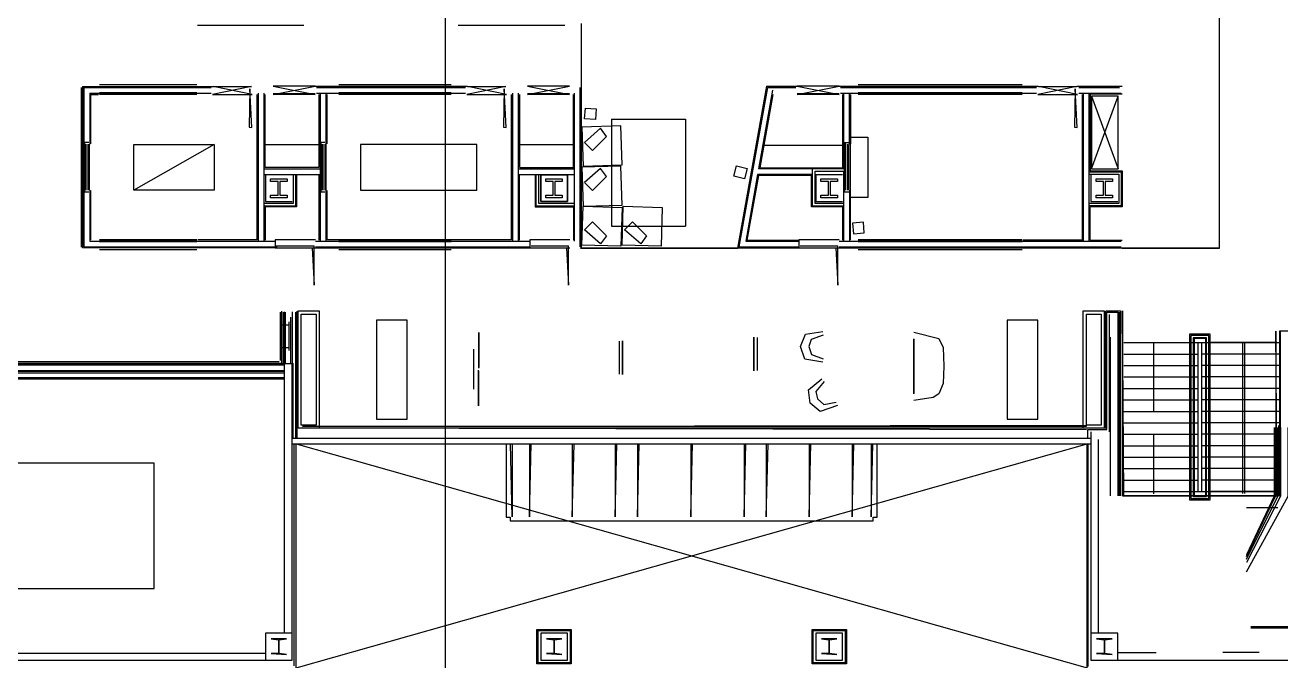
# Model space of a CAD drawing. Header units: millimetres. Extents: x -167342 to 210257, y -148500 to 0.
# Drawn here: x 105916 to 138776, y -115872 to -99230 of the extents above; entities that cross this region are included whole.
import ezdxf

# ---------------------------------------------------------------- set-up
doc = ezdxf.new("R2010")
doc.units = ezdxf.units.MM
doc.layers.add('CONTROL_SIMPLIFIED', color=7, linetype='Continuous')

msp = doc.modelspace()

# ---------------------------------------------------------------- linework, layer by layer
at = {"layer": 'CONTROL_SIMPLIFIED'}
for p, q in [((110423, -99230), (113213, -99230)), ((110423, -99230), (113213, -99230)), ((117248, -99230), (120038, -99230)), ((117248, -99230), (120038, -99230)), ((120464, -99190), (120464, -100831)), ((120469, -99190), (120469, -100831)), ((107382, -100860), (107382, -105040)), ((107422, -100834), (107422, -105060)), ((107456, -100865), (110786, -100865)), ((107456, -100865), (107456, -105035)), ((110406, -100791), (107866, -100791)), ((110406, -100791), (107866, -100791)), ((110386, -100791), (107886, -100791)), ((110386, -100791), (107886, -100791)), ((113505, -100831), (117493, -100831)), ((113539, -100865), (117443, -100865)), ((117063, -100791), (114123, -100791)), ((120444, -105035), (120444, -100865)), ((120469, -100831), (120469, -105070)), ((125318, -100831), (124561, -105070)), ((125338, -100865), (124593, -105036)), ((125318, -100831), (126116, -100831)), ((125338, -100865), (126082, -100865)), ((127216, -100831), (132433, -100831)), ((127250, -100865), (132383, -100865)), ((132003, -100791), (127713, -100791)), ((132003, -100791), (127713, -100791)), ((133433, -100831), (134622, -100831)), ((133488, -100865), (134553, -100865)), ((107606, -101015), (110786, -101015)), ((107606, -101015), (107606, -102350)), ((110406, -100999), (107866, -100999)), ((110406, -100999), (107866, -100999)), ((110406, -101014), (107866, -101014)), ((110406, -101014), (107866, -101014)), ((110406, -101049), (107866, -101049)), ((110406, -101049), (107866, -101049)), ((110386, -100999), (107886, -100999)), ((110386, -100999), (107886, -100999)), ((110386, -101014), (107886, -101014)), ((110386, -101014), (107886, -101014)), ((110386, -101049), (107886, -101049)), ((110386, -101049), (107886, -101049)), ((111986, -104852), (111986, -101049)), ((112019, -104885), (112019, -101015)), ((112169, -104885), (112169, -101015)), ((112201, -102958), (112201, -101049)), ((113539, -101015), (117443, -101015)), ((113605, -101049), (113605, -102958)), ((113637, -101015), (113637, -104885)), ((113787, -101015), (113787, -104885)), ((113821, -102340), (113821, -101049)), ((117063, -100999), (114123, -100999)), ((117063, -101014), (114123, -101014)), ((117063, -101049), (114123, -101049)), ((118643, -104852), (118643, -101049)), ((118676, -104885), (118676, -101015)), ((118826, -104885), (118826, -101015)), ((118858, -102958), (118858, -101049)), ((120262, -102958), (120262, -101049)), ((120294, -104885), (120294, -101015)), ((125477, -100936), (125110, -102992)), ((125483, -101049), (125140, -102967)), ((127250, -101015), (132383, -101015)), ((127316, -102967), (127316, -101049)), ((127341, -102992), (127341, -101015)), ((127491, -102351), (127491, -101015)), ((127516, -101049), (127516, -102341)), ((132003, -100999), (127713, -100999)), ((132003, -100999), (127713, -100999)), ((132003, -101014), (127713, -101014)), ((132003, -101014), (127713, -101014)), ((132003, -101049), (127713, -101049)), ((132003, -101049), (127713, -101049)), ((133488, -101015), (134597, -101015)), ((133583, -104852), (133583, -101049)), ((133608, -104885), (133608, -101015)), ((133758, -104885), (133758, -101015)), ((134622, -101040), (133783, -101040)), ((133783, -101040), (133783, -103044)), ((133822, -102993), (134522, -101093)), ((133822, -101093), (134522, -102993)), ((107506, -102348), (107506, -103551)), ((107556, -102350), (107556, -103550)), ((107593, -102350), (107593, -103550)), ((110863, -102351), (108763, -103551)), ((113687, -102348), (113687, -103551)), ((113737, -102350), (113737, -103550)), ((113774, -102350), (113774, -103550)), ((117740, -102351), (114690, -102351)), ((114690, -102351), (114690, -103551)), ((117740, -103551), (117740, -102351)), ((127382, -103552), (127382, -102299)), ((127432, -103552), (127432, -102349)), ((127469, -103551), (127469, -102351)), ((112169, -102992), (113637, -102992)), ((112169, -103142), (113637, -103142)), ((112907, -103150), (112207, -103150)), ((113017, -103167), (113017, -103990)), ((113612, -104861), (113612, -103167)), ((118826, -102992), (120294, -102992)), ((118826, -103142), (120294, -103142)), ((118851, -104861), (118851, -103167)), ((118858, -102958), (120262, -102958)), ((119267, -103167), (119267, -103990)), ((120107, -103150), (119407, -103150)), ((119407, -103150), (119407, -103850)), ((120107, -103850), (120107, -103150)), ((125084, -103142), (124772, -104885)), ((125104, -103167), (124802, -104861)), ((126522, -103142), (125084, -103142)), ((126497, -103167), (125104, -103167)), ((127341, -102992), (125110, -102992)), ((126497, -103990), (126497, -103167)), ((127307, -103150), (126607, -103150)), ((127341, -104885), (127341, -103057)), ((133783, -103044), (134622, -103044)), ((134622, -103044), (134622, -103987)), ((107606, -103550), (107606, -104885)), ((107640, -104852), (107640, -103560)), ((113821, -104852), (113821, -103560)), ((114690, -103551), (117740, -103551)), ((127491, -103551), (127491, -104886)), ((127516, -104852), (127516, -103561)), ((113017, -103990), (112194, -103990)), ((112194, -103990), (112194, -104861)), ((119267, -103990), (120269, -103990)), ((119407, -103850), (120107, -103850)), ((120269, -103990), (120269, -104861)), ((127316, -103990), (126497, -103990)), ((127316, -104861), (127316, -103990)), ((134622, -103987), (133783, -103987)), ((133783, -104861), (133783, -103987)), ((107456, -105036), (112462, -105036)), ((107606, -104886), (112462, -104886)), ((110406, -104852), (107866, -104852)), ((110406, -104852), (107866, -104852)), ((110406, -104887), (107866, -104887)), ((110406, -104887), (107866, -104887)), ((110406, -104902), (107866, -104902)), ((110406, -104902), (107866, -104902)), ((110406, -105110), (107866, -105110)), ((110406, -105110), (107866, -105110)), ((110386, -104852), (107886, -104852)), ((110386, -104852), (107886, -104852)), ((110386, -104887), (107886, -104887)), ((110386, -104887), (107886, -104887)), ((110386, -104902), (107886, -104902)), ((110386, -104902), (107886, -104902)), ((110386, -105110), (107886, -105110)), ((110386, -105110), (107886, -105110)), ((110406, -105110), (107946, -105110)), ((111986, -104852), (110438, -104852)), ((113512, -104851), (112462, -104851)), ((119154, -105070), (113477, -105070)), ((113512, -104886), (119119, -104886)), ((113512, -105036), (119119, -105036)), ((118643, -104852), (113821, -104852)), ((117063, -104852), (114123, -104852)), ((117063, -104887), (114123, -104887)), ((117063, -104902), (114123, -104902)), ((117063, -105110), (114123, -105110)), ((120169, -104851), (119119, -104851)), ((120469, -105065), (124563, -105065)), ((124593, -105036), (126166, -105036)), ((124772, -104886), (126166, -104886)), ((124802, -104861), (126166, -104861)), ((127216, -104851), (126166, -104851)), ((137174, -105070), (127181, -105070)), ((127216, -104886), (134597, -104886)), ((127216, -105036), (134597, -105036)), ((132003, -104852), (127713, -104852)), ((132003, -104852), (127713, -104852)), ((132003, -104887), (127713, -104887)), ((132003, -104887), (127713, -104887)), ((132003, -104902), (127713, -104902)), ((132003, -104902), (127713, -104902)), ((132003, -105110), (127713, -105110)), ((132003, -105110), (127713, -105110)), ((132035, -104852), (133583, -104852)), ((133783, -104861), (134622, -104861)), ((112596, -108009), (112596, -106742)), ((112636, -108079), (112636, -106717)), ((112670, -106746), (112670, -108100)), ((112707, -115150), (112707, -106735)), ((112720, -106746), (112720, -108080)), ((112907, -106735), (112907, -108150)), ((112988, -106746), (112988, -110040)), ((134507, -106743), (134507, -111550)), ((134529, -111550), (134529, -106743)), ((134559, -111550), (134559, -106743)), ((112813, -107001), (112813, -107751)), ((112863, -106871), (112863, -108080)), ((112863, -107001), (112863, -108080)), ((115115, -106957), (115115, -109546)), ((115915, -106957), (115115, -106957)), ((115915, -109546), (115915, -106957)), ((131615, -106957), (131615, -109546)), ((132415, -106957), (131615, -106957)), ((132415, -109546), (132415, -106957)), ((134288, -109876), (134288, -106808)), ((117778, -107274), (117778, -108210)), ((117788, -107280), (117786, -108195)), ((124988, -108278), (124988, -107402)), ((124988, -107402), (124988, -108278)), ((125080, -108268), (125080, -107407)), ((129166, -107444), (129166, -108878)), ((134307, -107400), (134307, -111550)), ((134307, -107400), (134307, -111550)), ((134507, -107400), (134507, -111550)), ((138737, -107240), (138737, -111550)), ((138757, -107261), (138757, -111550)), ((117657, -108763), (117657, -107711)), ((121459, -107506), (121459, -108367)), ((121551, -107496), (121551, -108373)), ((121551, -108373), (121551, -107496)), ((129182, -108869), (129182, -107452)), ((134670, -107540), (138737, -107540)), ((135445, -107540), (135445, -109340)), ((137770, -107540), (137770, -111491)), ((137820, -107540), (137820, -111491)), ((100539, -108039), (112566, -108039)), ((100539, -108079), (112636, -108079)), ((112907, -108100), (100557, -108100)), ((112923, -108080), (112923, -110040)), ((134670, -107840), (136607, -107840)), ((138737, -107840), (136707, -107840)), ((112707, -108127), (100584, -108127)), ((112707, -108277), (100734, -108277)), ((112707, -108299), (100756, -108299)), ((112707, -108337), (100794, -108337)), ((117778, -109197), (117778, -108262)), ((117788, -109194), (117786, -108277)), ((134670, -108140), (136607, -108140)), ((138737, -108140), (136707, -108140)), ((112707, -108462), (100919, -108462)), ((112707, -108500), (100957, -108500)), ((134670, -108440), (136607, -108440)), ((134670, -108740), (136607, -108740)), ((138737, -108440), (136707, -108440)), ((138737, -108740), (136707, -108740)), ((134670, -109040), (136607, -109040)), ((138737, -109040), (136707, -109040)), ((134670, -109340), (136607, -109340)), ((138737, -109340), (136707, -109340)), ((115115, -109546), (115915, -109546)), ((131615, -109546), (132415, -109546)), ((134670, -109640), (136607, -109640)), ((138737, -109640), (136707, -109640)), ((138715, -109710), (138715, -111560)), ((138745, -109710), (138745, -111560)), ((112907, -110040), (133807, -110040)), ((134007, -115150), (134007, -110075)), ((134670, -109940), (136607, -109940)), ((135445, -109940), (135445, -111495)), ((138737, -109940), (136707, -109940)), ((112907, -110190), (133807, -110190)), ((112957, -116000), (112957, -110190)), ((113007, -110190), (133707, -116050)), ((113007, -116050), (133707, -110190)), ((113007, -116050), (113007, -110190)), ((133707, -116050), (133707, -110190)), ((133737, -116020), (133737, -110190)), ((134670, -110240), (136607, -110240)), ((138737, -110240), (136707, -110240)), ((134670, -110540), (136607, -110540)), ((138737, -110540), (136707, -110540)), ((134670, -110840), (136607, -110840)), ((138737, -110840), (136707, -110840)), ((134670, -111140), (136607, -111140)), ((138737, -111140), (136707, -111140)), ((134670, -111440), (138737, -111440)), ((137880, -111860), (138699, -111860)), ((137988, -114975), (138972, -114975)), ((139020, -115015), (137988, -115015)), ((134507, -115650), (135514, -115650)), ((138206, -115650), (137259, -115650)), ((97207, -115850), (112907, -115850)), ((112207, -115680), (105707, -115680))]:
    msp.add_line(p, q, dxfattribs=at)
for points in [[(18926, -118638), (116918, -118638), (116918, -49344), (18926, -49344)], [(134522, -102993), (134522, -101093), (133822, -101093), (133822, -102993)], [(120578, -101403), (120858, -101423), (120838, -101703), (120558, -101683)], [(121538, -102890), (121508, -101870), (120488, -101900), (120518, -102920)], [(120763, -102512), (121130, -102145), (120975, -101932), (120551, -102300)], [(127966, -102160), (127966, -103740), (127516, -103740), (127516, -102160)], [(108763, -102351), (110863, -102351), (110863, -103551), (108763, -103551)], [(119407, -103150), (120107, -103150), (120107, -103850), (119407, -103850)], [(121538, -103940), (121508, -102920), (120488, -102950), (120518, -103970)], [(120763, -103562), (121130, -103195), (120975, -102982), (120551, -103350)], [(124534, -102913), (124806, -102982), (124737, -103254), (124465, -103185)], [(112341, -103749), (112341, -103679), (112535, -103679), (112535, -103321), (112341, -103321), (112341, -103251), (112773, -103251), (112773, -103321), (112580, -103321), (112580, -103679), (112773, -103679), (112773, -103749)], [(112341, -103749), (112341, -103679), (112535, -103679), (112535, -103321), (112341, -103321), (112341, -103251), (112773, -103251), (112773, -103321), (112580, -103321), (112580, -103679), (112773, -103679), (112773, -103749)], [(119541, -103749), (119541, -103679), (119735, -103679), (119735, -103321), (119541, -103321), (119541, -103251), (119973, -103251), (119973, -103321), (119780, -103321), (119780, -103679), (119973, -103679), (119973, -103749)], [(119541, -103749), (119541, -103679), (119735, -103679), (119735, -103321), (119541, -103321), (119541, -103251), (119973, -103251), (119973, -103321), (119780, -103321), (119780, -103679), (119973, -103679), (119973, -103749)], [(126741, -103749), (126741, -103679), (126935, -103679), (126935, -103321), (126741, -103321), (126741, -103251), (127173, -103251), (127173, -103321), (126980, -103321), (126980, -103679), (127173, -103679), (127173, -103749)], [(126741, -103749), (126741, -103679), (126935, -103679), (126935, -103321), (126741, -103321), (126741, -103251), (127173, -103251), (127173, -103321), (126980, -103321), (126980, -103679), (127173, -103679), (127173, -103749)], [(133941, -103749), (133941, -103679), (134135, -103679), (134135, -103321), (133941, -103321), (133941, -103251), (134373, -103251), (134373, -103321), (134180, -103321), (134180, -103679), (134373, -103679), (134373, -103749)], [(133941, -103749), (133941, -103679), (134135, -103679), (134135, -103321), (133941, -103321), (133941, -103251), (134373, -103251), (134373, -103321), (134180, -103321), (134180, -103679), (134373, -103679), (134373, -103749)], [(121538, -104000), (121508, -105020), (120488, -104990), (120518, -103970)], [(122588, -104000), (122558, -105020), (121538, -104990), (121568, -103970)], [(120763, -104378), (121130, -104745), (120975, -104958), (120551, -104590)], [(121813, -104378), (122180, -104745), (122025, -104958), (121601, -104590)], [(127590, -104690), (127870, -104670), (127850, -104390), (127570, -104410)], [(113142, -106792), (113532, -106792), (113532, -109700), (113142, -109700)], [(112636, -107076), (112816, -107076), (112816, -107676), (112636, -107676)], [(136389, -111658), (136925, -111658), (136925, -107322), (136389, -107322)], [(136424, -111623), (136890, -111623), (136890, -107357), (136424, -107357)], [(136482, -111565), (136832, -111565), (136832, -107415), (136482, -107415)], [(136504, -111543), (136810, -111543), (136810, -107437), (136504, -107437)], [(102007, -113980), (109297, -113980), (109297, -110700), (102007, -110700)], [(112207, -115150), (112207, -115850), (112907, -115850), (112907, -115150)], [(112355, -115679), (112760, -115707), (112566, -115679), (112566, -115321), (112760, -115293), (112355, -115293), (112548, -115321), (112548, -115679)], [(112355, -115679), (112760, -115707), (112566, -115679), (112566, -115321), (112760, -115293), (112355, -115293), (112548, -115321), (112548, -115679)], [(119307, -115950), (119307, -115050), (120207, -115050), (120207, -115950)], [(119337, -115920), (119337, -115080), (120177, -115080), (120177, -115920)], [(119407, -115150), (119407, -115850), (120107, -115850), (120107, -115150)], [(119407, -115150), (119407, -115850), (120107, -115850), (120107, -115150)], [(119555, -115679), (119960, -115707), (119766, -115679), (119766, -115321), (119960, -115293), (119555, -115293), (119748, -115321), (119748, -115679)], [(119555, -115679), (119960, -115707), (119766, -115679), (119766, -115321), (119960, -115293), (119555, -115293), (119748, -115321), (119748, -115679)], [(126507, -115950), (126507, -115050), (127407, -115050), (127407, -115950)], [(126537, -115920), (126537, -115080), (127377, -115080), (127377, -115920)], [(126607, -115150), (126607, -115850), (127307, -115850), (127307, -115150)], [(126607, -115150), (126607, -115850), (127307, -115850), (127307, -115150)], [(126755, -115679), (127160, -115707), (126966, -115679), (126966, -115321), (127160, -115293), (126755, -115293), (126948, -115321), (126948, -115679)], [(126755, -115679), (127160, -115707), (126966, -115679), (126966, -115321), (127160, -115293), (126755, -115293), (126948, -115321), (126948, -115679)], [(133807, -115150), (133807, -115850), (134507, -115850), (134507, -115150)], [(133955, -115679), (134360, -115707), (134166, -115679), (134166, -115321), (134360, -115293), (133955, -115293), (134148, -115321), (134148, -115679)], [(133955, -115679), (134360, -115707), (134166, -115679), (134166, -115321), (134360, -115293), (133955, -115293), (134148, -115321), (134148, -115679)]]:
    msp.add_lwpolyline(points, close=True, dxfattribs=at)
for points in [[(137174, -105070), (137174, -92090)], [(134622, -105065), (137169, -105065), (137169, -99190)], [(107422, -100840), (110836, -100840)], [(110836, -100840), (111836, -100840), (110816, -101049), (111856, -101049), (110836, -100840)], [(113505, -100831), (112405, -100831), (113505, -101049), (112405, -101049), (113505, -100831)], [(117493, -100840), (118493, -100840), (117473, -101049), (118513, -101049), (117493, -100840)], [(120162, -100831), (119062, -100831), (120162, -101049), (119062, -101049), (120162, -100831)], [(127216, -100831), (126116, -100831), (127216, -101049), (126116, -101049), (127216, -100831)], [(132433, -100840), (133433, -100840), (132413, -101049), (133453, -101049), (132433, -100840)], [(107640, -102340), (107640, -101049), (107834, -101049)], [(111845, -101913), (111796, -100895), (111781, -101901), (111845, -101913)], [(113505, -101032), (112405, -101032)], [(112405, -101037), (113505, -101037)], [(118502, -101913), (118453, -100895), (118438, -101901), (118502, -101913)], [(120162, -101032), (119062, -101032)], [(119062, -101037), (120162, -101037)], [(127216, -101033), (126116, -101033)], [(126116, -101038), (127216, -101038)], [(133442, -101913), (133393, -100895), (133378, -101901), (133442, -101913)], [(121258, -101696), (123198, -101696), (123198, -104496)], [(121258, -101696), (121258, -104496), (123198, -104496)], [(107581, -103601), (107481, -103601), (107481, -102298), (107581, -102298)], [(112201, -102358), (113605, -102358)], [(113762, -103601), (113662, -103601), (113662, -102298), (113762, -102298)], [(118859, -102358), (120259, -102358), (120259, -102958)], [(127316, -102380), (125245, -102380)], [(127491, -103602), (127357, -103602), (127357, -102299), (127491, -102299)], [(112992, -103142), (112992, -103965), (112169, -103965)], [(112927, -103142), (112927, -103900), (112169, -103900)], [(113605, -102958), (112201, -102958)], [(112207, -103150), (112207, -103850), (112907, -103850)], [(120294, -103965), (119292, -103965), (119292, -103142)], [(120294, -103900), (119357, -103900), (119357, -103142)], [(125140, -102967), (127316, -102967)], [(127341, -103965), (126522, -103965), (126522, -102992)], [(127341, -103900), (126587, -103900), (126587, -103057), (127341, -103057)], [(126607, -103150), (126607, -103850), (127307, -103850)], [(133758, -103069), (134597, -103069), (134597, -103962), (133758, -103962)], [(133758, -103134), (134532, -103134), (134532, -103897), (133758, -103897)], [(133807, -103150), (133807, -103850), (134507, -103850)], [(112497, -105008), (112497, -105070), (107422, -105061)], [(112462, -104851), (112462, -105061), (113512, -105061)], [(112497, -105008), (113477, -105008)], [(113477, -105013), (112497, -105013)], [(113427, -105061), (113477, -106041), (113477, -105008)], [(119119, -104851), (119119, -105061), (120169, -105061)], [(119154, -105008), (120134, -105008)], [(120134, -105013), (119154, -105013)], [(120084, -105061), (120134, -106041), (120134, -105008)], [(126201, -105070), (120437, -105070)], [(126166, -104851), (126166, -105061), (127216, -105061)], [(126201, -105008), (127181, -105008)], [(127181, -105013), (126201, -105013)], [(127131, -105061), (127181, -106041), (127181, -105008)], [(113022, -106717), (113022, -110040)], [(134192, -109780), (113062, -109780), (113062, -106712), (113612, -106712), (113612, -109780)], [(133682, -106793), (133682, -109733), (113172, -109733), (133682, -109698)], [(133602, -109780), (133602, -106712), (134152, -106712), (134152, -109780)], [(133682, -106793), (134072, -106793), (134072, -109701), (133682, -109701)], [(133723, -110040), (133723, -109811), (134223, -109811), (134223, -106743), (134507, -106743)], [(134192, -109780), (134192, -106721)], [(134194, -106712), (134577, -106712), (134577, -111550)], [(138644, -107240), (138644, -111550), (134670, -111550), (134635, -106712), (134635, -111550), (138679, -111550), (138644, -107240)], [(126788, -108054), (126321, -107970), (126206, -107646), (126340, -107323), (126788, -107253)], [(126800, -107345), (126482, -107456), (126426, -107645), (126493, -107854), (126800, -107962)], [(129170, -107266), (129822, -107431), (129937, -107670), (129953, -108161)], [(139318, -110853), (139122, -110853), (139122, -107240), (138737, -107240)], [(134720, -107540), (136339, -107540)], [(136607, -107540), (136607, -111440)], [(136707, -111440), (136707, -107540)], [(138670, -107540), (136949, -107540)], [(138594, -107540), (136975, -107540)], [(112907, -115850), (112907, -108100)], [(134720, -107840), (136339, -107840)], [(138670, -107840), (136949, -107840)], [(138594, -107840), (136975, -107840)], [(129953, -108161), (129943, -108615), (129827, -108884), (129673, -108978), (129170, -109056)], [(134720, -108140), (136339, -108140)], [(138670, -108140), (136949, -108140)], [(138594, -108140), (136975, -108140)], [(127170, -109183), (126724, -109344), (126462, -109122), (126416, -108775), (126768, -108490)], [(126825, -108563), (126606, -108819), (126652, -109010), (126815, -109157), (127135, -109097)], [(134720, -108440), (136339, -108440)], [(134720, -108740), (136339, -108740)], [(138670, -108440), (136949, -108440)], [(138670, -108740), (136949, -108740)], [(138594, -108440), (136975, -108440)], [(138594, -108740), (136975, -108740)], [(134720, -109040), (136339, -109040)], [(138670, -109040), (136949, -109040)], [(138594, -109040), (136975, -109040)], [(134720, -109340), (136339, -109340)], [(138670, -109340), (136949, -109340)], [(138594, -109340), (136975, -109340)], [(134720, -109640), (136339, -109640)], [(138670, -109640), (136949, -109640)], [(138594, -109640), (136975, -109640)], [(133692, -109825), (113162, -109780)], [(133807, -109875), (133807, -115850), (149507, -115850)], [(134720, -109940), (136339, -109940)], [(138670, -109940), (136949, -109940)], [(138594, -109940), (136975, -109940)], [(138765, -109763), (138765, -111560), (137880, -113299)], [(137880, -113543), (138965, -111560), (138965, -109763)], [(137880, -113211), (138695, -111560), (138695, -109763)], [(138602, -109763), (138602, -111560), (137880, -113093)], [(137880, -113138), (138637, -111560), (138637, -109763)], [(118501, -110190), (118501, -112108), (118610, -112108), (118610, -112210), (128105, -112210), (128105, -112108), (128213, -112108), (128213, -110190)], [(118662, -110190), (118662, -112101), (118617, -110190)], [(119112, -110190), (119112, -112101), (119157, -110190)], [(120235, -110190), (120235, -112102), (120280, -110190)], [(121357, -110190), (121357, -112102), (121402, -110190)], [(121941, -110190), (121941, -112101), (121986, -110190)], [(123335, -110190), (123335, -112101), (123380, -110190)], [(124728, -110190), (124728, -112101), (124773, -110190)], [(125311, -110190), (125311, -112101), (125356, -110190)], [(126434, -110190), (126434, -112101), (126479, -110190)], [(127557, -110190), (127557, -112101), (127602, -110190)], [(128053, -110190), (128053, -112101), (128098, -110190)], [(134720, -110240), (136339, -110240)], [(138670, -110240), (136949, -110240)], [(138594, -110240), (136975, -110240)], [(134720, -110540), (136339, -110540)], [(138670, -110540), (136949, -110540)], [(138594, -110540), (136975, -110540)], [(134720, -110840), (136339, -110840)], [(138670, -110840), (136949, -110840)], [(138594, -110840), (136975, -110840)], [(134720, -111140), (136339, -111140)], [(138670, -111140), (136949, -111140)], [(138594, -111140), (136975, -111140)], [(134720, -111440), (136339, -111440)], [(138670, -111440), (136949, -111440)], [(138594, -111440), (136975, -111440)], [(137880, -113541), (138965, -111560)], [(112907, -115150), (112207, -115150), (112207, -115850)], [(134507, -115850), (134507, -115150), (133807, -115150)]]:
    msp.add_lwpolyline(points, dxfattribs=at)

doc.saveas('drawing.dxf')
